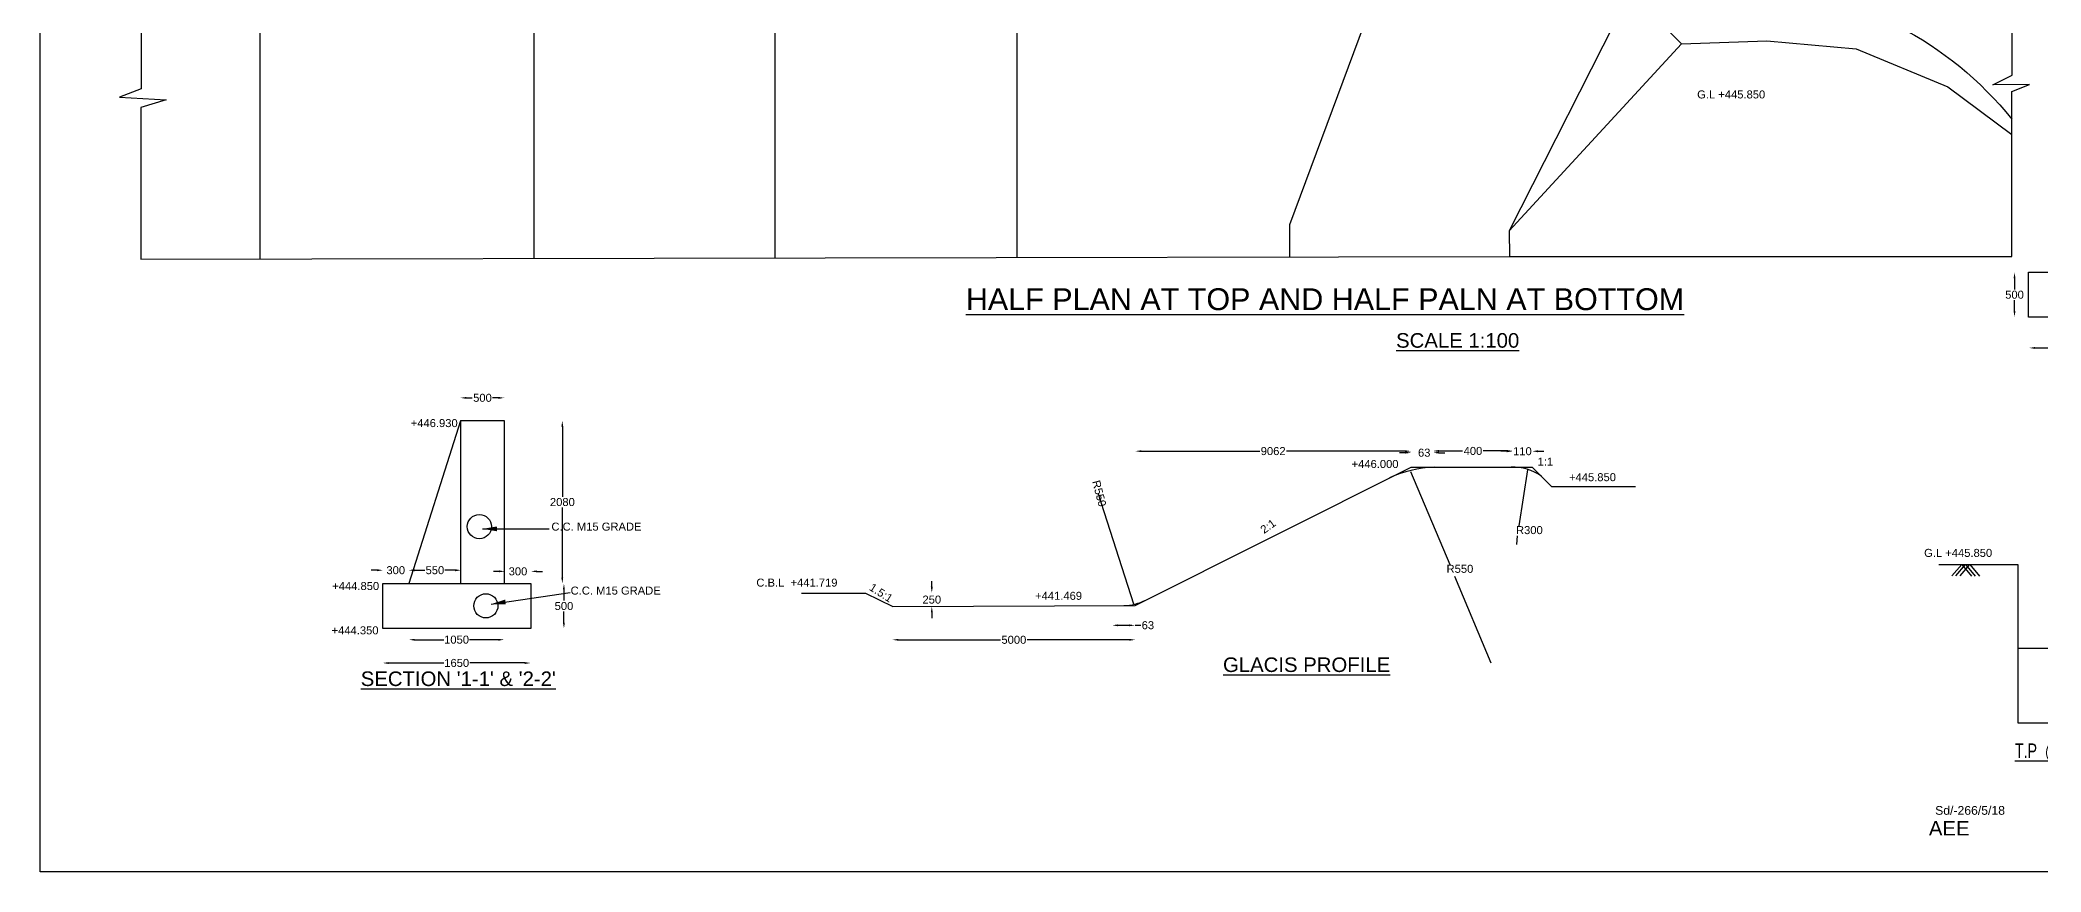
# Model space of a CAD drawing. Header units: inches. Extents: x 12 to 242, y 19 to 178.
# Drawn here: x 12.4 to 149.9, y 19.5 to 76.7 of the extents above; entities that cross this region are included whole.
import ezdxf

# ---------------------------------------------------------------- set-up
doc = ezdxf.new("R2010")
doc.units = ezdxf.units.IN
doc.header["$MEASUREMENT"] = 0
doc.styles.get("Standard").update_dxf_attribs({"font": 'arial.ttf', "height": 0.55})
doc.dimstyles.get("Standard").update_dxf_attribs({"dimtxt": 0.55, "dimasz": 0.4, "dimexe": 0.18, "dimexo": 0.0625, "dimgap": 0.09, "dimtad": 0, "dimtih": 1, "dimtoh": 1, "dimdec": 4, "dimzin": 0, "dimdsep": 46, "dimtxsty": 'Standard', "dimcen": 0.09, "dimse1": 1, "dimse2": 1, "dimadec": 0, "dimazin": 0, "dimtfac": 1, "dimtdec": 4, "dimtofl": 0, "dimtmove": 0, "dimatfit": 3, "dimfxl": 1, "dimtolj": 1, "dimtzin": 0, "dimarcsym": 0})

# ---------------------------------------------------------------- blocks, each defined once
blk = doc.blocks.new('*D53')
at = {"color": 0, "lineweight": -2}
for p, q in [((148.13, 60.31), (148.13, 59.56)), ((148.13, 58.08), (148.13, 58.82))]:
    blk.add_line(p, q, dxfattribs=at)
at = {"color": 0}
for points in [[(148.06, 60.31), (148.2, 60.31), (148.13, 60.71)], [(148.06, 58.08), (148.2, 58.08), (148.13, 57.68)]]:
    blk.add_solid(points, dxfattribs=at)
at = {"layer": 'Defpoints', "color": 0}
for p in [(149.09, 60.71), (148.13, 57.68), (149.1, 57.68)]:
    blk.add_point(p, dxfattribs=at)
at = {"color": 0, "insert": (148.13, 59.19), "char_height": 0.55, "attachment_point": 5}
blk.add_mtext('\\A1;500', dxfattribs=at)
blk = doc.blocks.new('*D56')
at = {"color": 0, "lineweight": -2}
for p, q in [((149.54, 55.54), (153.39, 55.54)), ((159, 55.54), (155.16, 55.54))]:
    blk.add_line(p, q, dxfattribs=at)
at = {"color": 0}
for points in [[(149.54, 55.6), (149.54, 55.47), (149.14, 55.54)], [(159, 55.6), (159, 55.47), (159.4, 55.54)]]:
    blk.add_solid(points, dxfattribs=at)
at = {"layer": 'Defpoints', "color": 0}
for p in [(149.14, 57.61), (159.4, 57.63), (159.4, 55.54)]:
    blk.add_point(p, dxfattribs=at)
at = {"color": 0, "insert": (154.27, 55.54), "char_height": 0.55, "attachment_point": 5}
blk.add_mtext('\\A1;1650', dxfattribs=at)
blk = doc.blocks.new('*D58')
at = {"color": 0, "lineweight": -2}
for p, q in [((38.17, 40.27), (38.87, 40.27)), ((40.96, 40.27), (40.26, 40.27))]:
    blk.add_line(p, q, dxfattribs=at)
at = {"color": 0}
for points in [[(38.17, 40.34), (38.17, 40.2), (37.77, 40.27)], [(40.96, 40.34), (40.96, 40.2), (41.36, 40.27)]]:
    blk.add_solid(points, dxfattribs=at)
at = {"layer": 'Defpoints', "color": 0}
for p in [(41.36, 40.27), (37.77, 39.33), (41.36, 39.33)]:
    blk.add_point(p, dxfattribs=at)
at = {"color": 0, "insert": (39.57, 40.27), "char_height": 0.55, "attachment_point": 5}
blk.add_mtext('\\A1;550', dxfattribs=at)
blk = doc.blocks.new('*D59')
at = {"color": 0, "lineweight": -2}
for p, q in [((35.59, 40.27), (35.19, 40.27)), ((38.18, 40.27), (38.58, 40.27))]:
    blk.add_line(p, q, dxfattribs=at)
at = {"color": 0}
for points in [[(35.59, 40.34), (35.59, 40.2), (35.99, 40.27)], [(38.18, 40.34), (38.18, 40.2), (37.78, 40.27)]]:
    blk.add_solid(points, dxfattribs=at)
at = {"layer": 'Defpoints', "color": 0}
for p in [(37.78, 40.27), (35.99, 39.37), (37.78, 39.35)]:
    blk.add_point(p, dxfattribs=at)
at = {"color": 0, "insert": (36.88, 40.27), "char_height": 0.55, "attachment_point": 5}
blk.add_mtext('\\A1;300', dxfattribs=at)
blk = doc.blocks.new('*D60')
at = {"color": 0, "lineweight": -2}
for p, q in [((43.99, 40.19), (43.59, 40.19)), ((46.57, 40.19), (46.97, 40.19))]:
    blk.add_line(p, q, dxfattribs=at)
at = {"color": 0}
for points in [[(43.99, 40.26), (43.99, 40.13), (44.39, 40.19)], [(46.57, 40.26), (46.57, 40.13), (46.17, 40.19)]]:
    blk.add_solid(points, dxfattribs=at)
at = {"layer": 'Defpoints', "color": 0}
for p in [(46.17, 40.19), (44.39, 39.29), (46.17, 39.28)]:
    blk.add_point(p, dxfattribs=at)
at = {"color": 0, "insert": (45.28, 40.19), "char_height": 0.55, "attachment_point": 5}
blk.add_mtext('\\A1;300', dxfattribs=at)
blk = doc.blocks.new('*D61')
at = {"color": 0, "lineweight": -2}
for p, q in [((38.19, 35.5), (40.18, 35.5)), ((43.93, 35.5), (41.94, 35.5))]:
    blk.add_line(p, q, dxfattribs=at)
at = {"color": 0}
for points in [[(38.19, 35.56), (38.19, 35.43), (37.79, 35.5)], [(43.93, 35.56), (43.93, 35.43), (44.33, 35.5)]]:
    blk.add_solid(points, dxfattribs=at)
at = {"layer": 'Defpoints', "color": 0}
for p in [(37.79, 39.33), (44.33, 39.38), (44.33, 35.5)]:
    blk.add_point(p, dxfattribs=at)
at = {"color": 0, "insert": (41.06, 35.5), "char_height": 0.55, "attachment_point": 5}
blk.add_mtext('\\A1;1050', dxfattribs=at)
blk = doc.blocks.new('*D62')
at = {"color": 0, "lineweight": -2}
for p, q in [((36.39, 33.9), (40.19, 33.9)), ((45.75, 33.9), (41.96, 33.9))]:
    blk.add_line(p, q, dxfattribs=at)
at = {"color": 0}
for points in [[(36.39, 33.96), (36.39, 33.83), (35.99, 33.9)], [(45.75, 33.96), (45.75, 33.83), (46.15, 33.9)]]:
    blk.add_solid(points, dxfattribs=at)
at = {"layer": 'Defpoints', "color": 0}
for p in [(35.99, 36.25), (46.15, 36.26), (46.15, 33.9)]:
    blk.add_point(p, dxfattribs=at)
at = {"color": 0, "insert": (41.07, 33.9), "char_height": 0.55, "attachment_point": 5}
blk.add_mtext('\\A1;1650', dxfattribs=at)
blk = doc.blocks.new('*D63')
at = {"color": 0, "lineweight": -2}
for p, q in [((41.73, 52.11), (42.14, 52.11)), ((43.94, 52.11), (43.53, 52.11))]:
    blk.add_line(p, q, dxfattribs=at)
at = {"color": 0}
for points in [[(41.73, 52.17), (41.73, 52.04), (41.33, 52.11)], [(43.94, 52.17), (43.94, 52.04), (44.34, 52.11)]]:
    blk.add_solid(points, dxfattribs=at)
at = {"layer": 'Defpoints', "color": 0}
for p in [(44.34, 52.11), (41.33, 50.54), (44.34, 50.56)]:
    blk.add_point(p, dxfattribs=at)
at = {"color": 0, "insert": (42.84, 52.11), "char_height": 0.55, "attachment_point": 5}
blk.add_mtext('\\A1;500', dxfattribs=at)
blk = doc.blocks.new('*D64')
at = {"color": 0, "lineweight": -2}
for p, q in [((48.44, 38.95), (48.44, 38.18)), ((48.44, 36.67), (48.44, 37.44))]:
    blk.add_line(p, q, dxfattribs=at)
at = {"color": 0}
for points in [[(48.37, 38.95), (48.5, 38.95), (48.44, 39.35)], [(48.37, 36.67), (48.5, 36.67), (48.44, 36.27)]]:
    blk.add_solid(points, dxfattribs=at)
at = {"layer": 'Defpoints', "color": 0}
for p in [(46.15, 39.35), (48.44, 39.35), (46.16, 36.27)]:
    blk.add_point(p, dxfattribs=at)
at = {"color": 0, "insert": (48.44, 37.81), "char_height": 0.55, "attachment_point": 5}
blk.add_mtext('\\A1;500', dxfattribs=at)
blk = doc.blocks.new('*D65')
at = {"color": 0, "lineweight": -2}
for p, q in [((48.33, 50.14), (48.33, 45.32)), ((48.33, 39.76), (48.33, 44.58))]:
    blk.add_line(p, q, dxfattribs=at)
at = {"color": 0}
for points in [[(48.26, 50.14), (48.39, 50.14), (48.33, 50.54)], [(48.26, 39.76), (48.39, 39.76), (48.33, 39.36)]]:
    blk.add_solid(points, dxfattribs=at)
at = {"layer": 'Defpoints', "color": 0}
for p in [(44.35, 50.54), (48.33, 50.54), (44.35, 39.36)]:
    blk.add_point(p, dxfattribs=at)
at = {"color": 0, "insert": (48.33, 44.95), "char_height": 0.55, "attachment_point": 5}
blk.add_mtext('\\A1;2080', dxfattribs=at)
blk = doc.blocks.new('*D66')
at = {"color": 0, "lineweight": -2}
for p, q in [((73.72, 39.13), (73.72, 39.53)), ((73.72, 37.37), (73.72, 36.97))]:
    blk.add_line(p, q, dxfattribs=at)
at = {"color": 0}
for points in [[(73.65, 39.13), (73.79, 39.13), (73.72, 38.73)], [(73.65, 37.37), (73.79, 37.37), (73.72, 37.77)]]:
    blk.add_solid(points, dxfattribs=at)
at = {"layer": 'Defpoints', "color": 0}
for p in [(69.12, 38.73), (71.05, 37.77), (73.72, 37.77)]:
    blk.add_point(p, dxfattribs=at)
at = {"color": 0, "insert": (73.72, 38.25), "char_height": 0.55, "attachment_point": 5}
blk.add_mtext('\\A1;250', dxfattribs=at)
blk = doc.blocks.new('*D67')
at = {"color": 0, "lineweight": -2}
for p, q in [((86.52, 36.49), (87.29, 36.49)), ((87.69, 36.49), (88.09, 36.49))]:
    blk.add_line(p, q, dxfattribs=at)
at = {"color": 0}
for points in [[(86.52, 36.55), (86.52, 36.42), (86.12, 36.49)], [(87.29, 36.55), (87.29, 36.42), (87.69, 36.49)]]:
    blk.add_solid(points, dxfattribs=at)
at = {"layer": 'Defpoints', "color": 0}
for p in [(86.12, 37.83), (87.69, 37.86), (87.69, 36.49)]:
    blk.add_point(p, dxfattribs=at)
at = {"color": 0, "insert": (88.57, 36.49), "char_height": 0.55, "attachment_point": 5}
blk.add_mtext('\\A1;63', dxfattribs=at)
blk = doc.blocks.new('*D68')
at = {"color": 0, "lineweight": -2}
for p, q in [((88.11, 48.45), (96.27, 48.45)), ((106.25, 48.45), (98.09, 48.45))]:
    blk.add_line(p, q, dxfattribs=at)
at = {"color": 0}
for points in [[(88.11, 48.51), (88.11, 48.38), (87.71, 48.45)], [(106.25, 48.51), (106.25, 48.38), (106.65, 48.45)]]:
    blk.add_solid(points, dxfattribs=at)
at = {"layer": 'Defpoints', "color": 0}
for p in [(106.65, 48.45), (106.65, 47.35), (87.71, 37.86)]:
    blk.add_point(p, dxfattribs=at)
at = {"color": 0, "insert": (97.18, 48.45), "char_height": 0.55, "attachment_point": 5}
blk.add_mtext('\\A1;9062', dxfattribs=at)
blk = doc.blocks.new('*D69')
at = {"color": 0, "lineweight": -2}
for p, q in [((106.27, 48.34), (105.87, 48.34)), ((108.58, 48.34), (108.98, 48.34))]:
    blk.add_line(p, q, dxfattribs=at)
at = {"color": 0}
for points in [[(106.27, 48.41), (106.27, 48.28), (106.67, 48.34)], [(108.58, 48.41), (108.58, 48.28), (108.18, 48.34)]]:
    blk.add_solid(points, dxfattribs=at)
at = {"layer": 'Defpoints', "color": 0}
for p in [(108.18, 48.34), (106.67, 47.36), (108.18, 47.37)]:
    blk.add_point(p, dxfattribs=at)
at = {"color": 0, "insert": (107.56, 48.34), "char_height": 0.55, "attachment_point": 5}
blk.add_mtext('\\A1;63', dxfattribs=at)
blk = doc.blocks.new('*D70')
at = {"color": 0, "lineweight": -2}
for p, q in [((108.57, 48.46), (110.2, 48.46)), ((113.25, 48.46), (111.62, 48.46))]:
    blk.add_line(p, q, dxfattribs=at)
at = {"color": 0}
for points in [[(108.57, 48.53), (108.57, 48.39), (108.17, 48.46)], [(113.25, 48.53), (113.25, 48.39), (113.65, 48.46)]]:
    blk.add_solid(points, dxfattribs=at)
at = {"layer": 'Defpoints', "color": 0}
for p in [(113.65, 48.46), (108.17, 47.36), (113.65, 47.35)]:
    blk.add_point(p, dxfattribs=at)
at = {"color": 0, "insert": (110.91, 48.46), "char_height": 0.55, "attachment_point": 5}
blk.add_mtext('\\A1;400', dxfattribs=at)
blk = doc.blocks.new('*D71')
at = {"color": 0, "lineweight": -2}
for p, q in [((113.23, 48.44), (112.83, 48.44)), ((115.39, 48.44), (115.79, 48.44))]:
    blk.add_line(p, q, dxfattribs=at)
at = {"color": 0}
for points in [[(113.23, 48.51), (113.23, 48.37), (113.63, 48.44)], [(115.39, 48.51), (115.39, 48.37), (114.99, 48.44)]]:
    blk.add_solid(points, dxfattribs=at)
at = {"layer": 'Defpoints', "color": 0}
for p in [(114.99, 48.44), (113.63, 47.35), (114.99, 47.35)]:
    blk.add_point(p, dxfattribs=at)
at = {"color": 0, "insert": (114.31, 48.44), "char_height": 0.55, "attachment_point": 5}
blk.add_mtext('\\A1;110', dxfattribs=at)
blk = doc.blocks.new('*D72')
at = {"color": 0, "lineweight": -2}
for p, q in [((71.42, 35.49), (78.44, 35.49)), ((87.29, 35.49), (80.27, 35.49))]:
    blk.add_line(p, q, dxfattribs=at)
at = {"color": 0}
for points in [[(71.42, 35.56), (71.42, 35.43), (71.02, 35.49)], [(87.29, 35.56), (87.29, 35.43), (87.69, 35.49)]]:
    blk.add_solid(points, dxfattribs=at)
at = {"layer": 'Defpoints', "color": 0}
for p in [(71.02, 37.77), (87.69, 37.84), (87.69, 35.49)]:
    blk.add_point(p, dxfattribs=at)
at = {"color": 0, "insert": (79.36, 35.49), "char_height": 0.55, "attachment_point": 5}
blk.add_mtext('\\A1;5000', dxfattribs=at)

msp = doc.modelspace()

# ---------------------------------------------------------------- linework, layer by layer
for points in [[(241.33472, 19.54836), (12.43247, 19.54836), (12.43247, 177.91183), (241.33472, 177.91183)], [(149.09742, 60.73711), (159.39591, 60.73711), (159.39591, 57.64943), (149.09742, 57.64943)], [(35.98914, 39.34872), (46.15598, 39.34872), (46.15598, 36.27597), (35.98914, 36.27597)]]:
    msp.add_lwpolyline(points, close=True)
for points in [[(27.57055, 61.64991), (27.57055, 137.15349)], [(46.38999, 61.68845), (46.38999, 136.24259)], [(62.9532, 61.72237), (62.9532, 136.28315)], [(79.58674, 61.75644), (79.58674, 136.32389)], [(19.38975, 118.6635), (19.38975, 73.33688), (17.89095, 72.75583), (21.09585, 72.57576), (19.35888, 72.05318), (19.35888, 61.63309), (113.41237, 61.82572), (147.93488, 61.82572), (147.93488, 73.14041), (149.15429, 73.63992), (146.64085, 73.61375), (147.95945, 74.27025), (148.02461, 117.93286)], [(106.10391, 103.21197), (106.10391, 108.39655), (116.32893, 108.39655), (116.32893, 111.11545), (121.51063, 111.11545), (121.4441, 79.4545), (113.40376, 63.58695), (113.41237, 61.82572)], [(79.58674, 87.59054), (105.63648, 83.69135), (98.30752, 63.98073), (98.312, 61.79479)], [(125.24064, 76.41992), (131.10928, 76.63876), (137.25477, 76.08324), (143.55077, 73.45801), (147.93488, 70.2009)], [(44.34284, 39.34872), (44.34284, 50.54199), (41.32683, 50.54199), (37.78319, 39.34872)], [(41.32683, 50.54199), (41.32683, 39.34872)], [(64.76947, 38.70559), (69.16544, 38.70559), (71.04664, 37.77001), (87.69012, 37.84921), (106.65852, 47.35471), (114.98541, 47.35471), (116.3196, 46.02836), (122.08129, 46.02836)], [(106.62368, 47.05189), (109.32069, 40.655)], [(114.66898, 47.16956), (114.07068, 43.32272)], [(87.60066, 37.94962), (85.17827, 45.50294)], [(113.92377, 42.02867), (113.97719, 42.64234)], [(142.93466, 40.65681), (148.35589, 40.65681), (148.35589, 29.78031), (151.79683, 29.78031), (151.79683, 30.53758), (152.54065, 29.18984), (152.54065, 29.78382), (157.42737, 29.78382), (157.42737, 40.64268), (161.81395, 40.64268)], [(143.82642, 39.8857), (144.50021, 40.65681), (145.16509, 39.86197)], [(144.09356, 39.8857), (144.76735, 40.65681), (145.43223, 39.86197)], [(144.38741, 39.8857), (145.0612, 40.65681), (145.72608, 39.86197)], [(112.17126, 33.88039), (109.6684, 39.84319)], [(148.35589, 34.91706), (157.42737, 34.91706)]]:
    msp.add_lwpolyline(points)
msp.add_lwpolyline([(113.40376, 63.58695), (125.24064, 76.41992), (121.44575, 80.24254), (130.454, 80.24254, -0.214213016), (147.93488, 71.24481, 0.514718626)], format="xyb")
for centre in [(42.62867, 43.26409), (43.07335, 37.82553)]:
    msp.add_circle(centre, 0.83003)
for centre, radius, start, end in [((108.60839, 39.14885), 8.21439, 92.6112713, 114.7054414), ((113.63745, 43.92145), 3.43455, 54.8964648, 91.5645542), ((86.85485, 41.34164), 3.49656, 270.8723596, 296.809715)]:
    msp.add_arc(centre, radius, start, end)

# ---------------------------------------------------------------- texts
for s, height, p in [('G.L +445.850', 0.55, (126.31896, 72.67229)), ('%%UHALF PLAN AT TOP AND HALF PALN AT BOTTOM', 1.5, (76.05924, 58.13393)), ('%%USCALE 1:100', 1, (105.62854, 55.55342)), ('+446.930', 0.55, (37.90943, 50.10067)), ('+446.000', 0.55, (102.56955, 47.29213)), ('1:1', 0.55, (115.3563, 47.45527)), ('+445.850', 0.55, (117.51186, 46.38535)), ('C.C. M15 GRADE', 0.55, (47.57906, 42.99019)), ('R300', 0.55, (113.87025, 42.7512)), ('G.L +445.850', 0.55, (141.91674, 41.18574)), ('R550', 0.55, (109.09785, 40.09347)), ('+444.850', 0.55, (32.51399, 38.91233)), ('C.C. M15 GRADE', 0.55, (48.89939, 38.59697)), ('C.B.L  +441.719', 0.55, (61.66332, 39.14479)), ('+441.469', 0.55, (80.81833, 38.23952)), ('+444.350', 0.55, (32.47134, 35.86644)), ("%%USECTION '1-1' & '2-2'", 1, (34.47347, 32.31754)), ('%%UGLACIS PROFILE', 1, (93.73285, 33.28141)), ('Sd/-266/5/18', 0.6, (142.67481, 23.47593)), ('AEE', 1, (142.24528, 22.05321))]:
    msp.add_text(s, height=height).set_placement(p)
for s, rotation, p in [('R550', 284.6960332, (84.73502, 46.36572)), ('2:1', 36.0403569, (96.55927, 42.75303)), ('1.5:1', 327.5660913, (69.36825, 38.94777))]:
    msp.add_text(s, height=0.55, rotation=rotation).set_placement(p)
at = {"width": 0.7}
msp.add_text('%%UT.P  @  KM  +389.350', height=1, dxfattribs=at).set_placement((148.15583, 27.37097))

# ---------------------------------------------------------------- dimensions: what is measured, and where the dimension line sits
for base, p1, p2, text, picture, middle in [((148.12921, 57.67751), (149.08724, 60.70786), (149.09721, 57.67751), '500', '*D53', (148.12921, 59.19269)), ((48.3258, 50.54141), (44.34542, 39.35641), (44.34585, 50.54141), '2080', '*D65', (48.3258, 44.94891)), ((48.43548, 39.35482), (46.16491, 36.27271), (46.14949, 39.35482), '500', '*D64', (48.43548, 37.81377)), ((73.71935, 37.76845), (69.12391, 38.72526), (71.05181, 37.76845), '250', '*D66', (73.71935, 38.24685))]:
    dim = msp.add_linear_dim(base=base, p1=p1, p2=p2, angle=90, text=text, dimstyle='Standard')
    dim.commit()
    dim.dimension.update_dxf_attribs({"geometry": picture, "text_midpoint": middle})
for base, p1, p2, text, picture, middle in [((159.40444, 55.53618), (149.14479, 57.61222), (159.40444, 57.63187), '1650', '*D56', (154.27462, 55.53618)), ((44.34378, 52.10701), (41.33186, 50.53687), (44.34378, 50.55883), '500', '*D63', (42.83782, 52.10701)), ((106.64715, 48.4455), (87.71039, 37.86241), (106.64715, 47.3477), '9062', '*D68', (97.17877, 48.4455)), ((114.99194, 48.43843), (113.63381, 47.34509), (114.99194, 47.34956), '110', '*D71', (114.31288, 48.43843)), ((37.77566, 40.27167), (35.99048, 39.37102), (37.77566, 39.35288), '300', '*D59', (36.88307, 40.27167)), ((41.36323, 40.27144), (37.77237, 39.33198), (41.36323, 39.33456), '550', '*D58', (39.5678, 40.27144)), ((46.17214, 40.19429), (44.38697, 39.29364), (46.17214, 39.27551), '300', '*D60', (45.27955, 40.19429)), ((44.33404, 35.49751), (37.78703, 39.32851), (44.33404, 39.37618), '1050', '*D61', (41.06053, 35.49751)), ((87.68775, 35.49448), (71.02266, 37.7658), (87.68775, 37.83505), '5000', '*D72', (79.3552, 35.49448)), ((87.68805, 36.48703), (86.12263, 37.83438), (87.68805, 37.85781), '63', '*D67', (88.57347, 36.48703)), ((46.1545, 33.89664), (35.98846, 36.25498), (46.1545, 36.2641), '1650', '*D62', (41.07148, 33.89664))]:
    dim = msp.add_linear_dim(base=base, p1=p1, p2=p2, text=text, dimstyle='Standard')
    dim.commit()
    dim.dimension.update_dxf_attribs({"geometry": picture, "text_midpoint": middle})
dim = msp.add_linear_dim(base=(108.17764, 48.34353), p1=(106.66837, 47.35642), p2=(108.17764, 47.3654), text='63', dimstyle='Standard', override={"dimasz": 0.4})
dim.commit()
dim.dimension.update_dxf_attribs({"geometry": '*D69', "text_midpoint": (107.56124, 48.34353), "dimtype": 160})
dim = msp.add_linear_dim(base=(113.65151, 48.46041), p1=(108.16866, 47.35642), p2=(113.65151, 47.34767), text='400', dimstyle='Standard', override={"dimasz": 0.4})
dim.commit()
dim.dimension.update_dxf_attribs({"geometry": '*D70', "text_midpoint": (110.91008, 48.46041)})

# ---------------------------------------------------------------- leaders
for points in [[(42.83633, 43.11053), (47.43292, 43.11053)], [(43.433, 37.94518), (48.86935, 38.73985)]]:
    msp.add_leader(points, dimstyle='Standard', override={"dimasz": 1, "dimgap": 0.09, "dimtad": 0})

doc.saveas('drawing.dxf')
